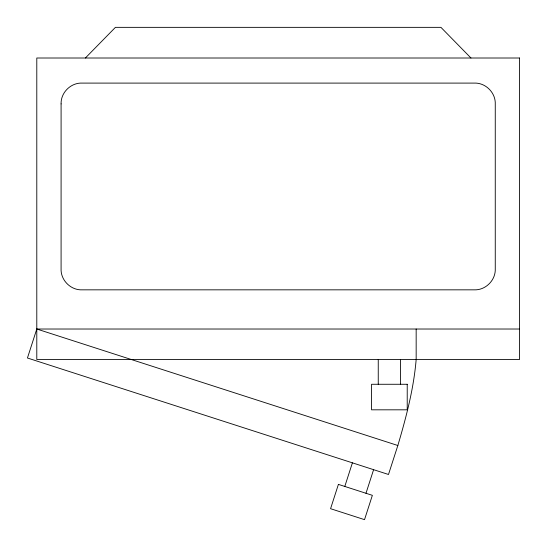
<?xml version="1.0" encoding="UTF-8"?>
<svg xmlns="http://www.w3.org/2000/svg" width="547" height="547" viewBox="0 0 547 547"><rect width="100%" height="100%" fill="white"/><g stroke="black" fill="none" stroke-linecap="round" stroke-linejoin="round"><path stroke-width="0.82" d="M519.554 329.02L36.793 329.02L27.446 358.005L388.493 474.481L397.84 445.504C406.154 417.382 413.73 388.787 416.164 359.475L416.164 329.02M344.795 486.44L352.405 462.837M365.984 493.278L373.601 469.675M85.38 58.009L115.424 27.35L440.93 27.35L470.967 58.009M36.793 329.02L397.84 445.504M400.513 359.475L400.513 384.274M378.25 359.475L378.25 384.274M61.093 103.896L61.086 268.673C60.512 280.153 70.775 290.409 82.255 289.835L474.099 289.835C485.579 290.409 495.842 280.153 495.261 268.673L495.261 104.258C495.842 92.778 485.579 82.515 474.099 83.096L82.255 83.096C70.912 82.535 60.703 92.539 61.093 103.896M338.408 484.382L330.566 508.696L364.521 519.65L372.363 495.336L338.408 484.382M519.554 58.009L36.793 58.009L36.793 359.475L519.554 359.475L519.554 58.009M407.221 384.274L371.543 384.274L371.543 409.819L407.221 409.819L407.221 384.274"/></g></svg>
